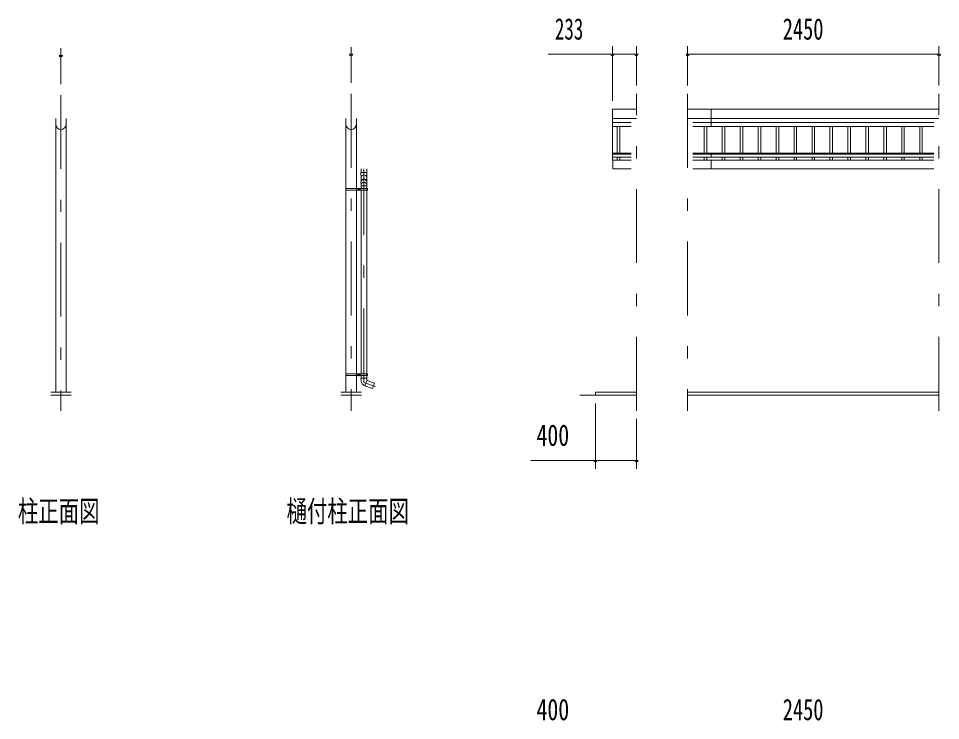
# Model space of a CAD drawing. Units: millimetres, scale not verified. Extents: x -34836 to 34836, y -16800 to 16800.
# Drawn here: x -34700 to -25709, y 1004 to 7848 of the extents above; entities that cross this region are included whole.
import ezdxf
from ezdxf.enums import TextEntityAlignment as Align

# ---------------------------------------------------------------- set-up
doc = ezdxf.new("R2010")
doc.units = ezdxf.units.MM
doc.header["$LTSCALE"] = 60
doc.linetypes.add('USER3', pattern=[24, 12, -5, 2, -5])
for name, color, linetype, lineweight in [('0-2_1-08BOLD', 7, 'Continuous', 18), ('0-3_1-28CENTER', 3, 'USER3', 18), ('0-4_1-48THIN', 4, 'Continuous', 18), ('0-5_1-58DIM', 3, 'Continuous', 18)]:
    doc.layers.add(name, color=color, linetype=linetype, lineweight=lineweight)
doc.styles.add('ＭＳ ゴシック', font='')
doc.styles.get('ＭＳ ゴシック').set_extended_font_data('MS Gothic')

msp = doc.modelspace()

# ---------------------------------------------------------------- linework, layer by layer
at = {"layer": '0-2_1-08BOLD'}
for p, q in [((-28174.95, 6963.33), (-25724.95, 6963.33)), ((-27944.95, 6794.38), (-27944.95, 6963.33)), ((-34336.93, 4204.35), (-34336.93, 6872.13)), ((-34235.33, 6872.13), (-34235.33, 4204.35)), ((-31507.2, 6190.35), (-31507.2, 6872.13)), ((-31405.59, 6872.13), (-31405.59, 6190.35)), ((-28674.95, 6872.55), (-28907.95, 6872.55)), ((-25724.95, 6872.55), (-28174.95, 6872.55)), ((-28907.95, 6833.46), (-28725.75, 6833.46)), ((-28725.75, 6794.38), (-28907.95, 6794.38)), ((-28124.15, 6833.46), (-25775.75, 6833.46)), ((-25775.75, 6794.38), (-28124.15, 6794.38)), ((-28907.95, 6534.23), (-28725.75, 6534.23)), ((-28725.75, 6524.84), (-28907.95, 6524.84)), ((-28907.95, 6495.21), (-28725.74, 6495.21)), ((-28124.15, 6534.23), (-25775.75, 6534.23)), ((-25775.75, 6524.84), (-28124.15, 6524.84)), ((-28124.15, 6495.21), (-25775.75, 6495.21)), ((-27944.95, 6495.21), (-27944.95, 6534.23)), ((-28725.74, 6468.03), (-28907.95, 6468.03)), ((-28902.95, 6382.18), (-28902.95, 6468.03)), ((-25775.75, 6468.03), (-28124.15, 6468.03)), ((-27944.95, 6382.18), (-27944.95, 6468.03)), ((-31359.64, 6382.19), (-31359.64, 6345.06)), ((-31304.64, 6345.06), (-31304.64, 6382.19)), ((-28902.95, 6382.18), (-28725.74, 6382.18)), ((-28124.15, 6382.18), (-25775.75, 6382.18)), ((-31359.64, 6217.65), (-31304.64, 6217.65)), ((-31507.2, 4382.94), (-31507.2, 6174.35)), ((-31405.59, 6174.35), (-31405.59, 4382.94)), ((-31403.99, 6190.35), (-31403.99, 6174.35)), ((-31361.24, 6174.35), (-31361.24, 6190.35)), ((-31359.64, 4382.94), (-31359.64, 6174.35)), ((-31304.63, 6174.35), (-31304.63, 4382.94)), ((-31303.03, 6190.35), (-31303.03, 6174.35)), ((-31303.03, 6182.34), (-31296.94, 6182.34)), ((-31508.8, 4366.94), (-31296.94, 4366.94)), ((-31507.2, 4204.34), (-31507.2, 4366.94)), ((-31405.59, 4366.94), (-31405.59, 4204.34)), ((-31403.99, 4382.94), (-31403.99, 4366.94)), ((-31361.24, 4366.95), (-31361.24, 4382.94)), ((-31359.64, 4341.48), (-31359.64, 4366.95)), ((-31304.63, 4366.95), (-31304.63, 4341.48)), ((-31303.03, 4382.94), (-31303.03, 4366.95)), ((-31303.03, 4374.95), (-31296.94, 4374.95)), ((-34186.13, 4204.35), (-34386.13, 4204.35)), ((-34386.13, 4174.35), (-34186.13, 4174.35)), ((-31556.39, 4204.34), (-31356.39, 4204.34)), ((-31356.39, 4174.35), (-31556.39, 4174.35)), ((-29224.95, 4174.33), (-28674.95, 4174.33)), ((-25724.95, 4204.33), (-28174.95, 4204.33)), ((-28174.95, 4174.33), (-25724.95, 4174.33))]:
    msp.add_line(p, q, dxfattribs=at)
for points in [[(-28907.95, 6468.03), (-28907.95, 6963.33), (-28674.95, 6963.33)], [(-31359.64, 6259.54), (-31359.64, 6295.39), (-31361.64, 6345.06), (-31302.64, 6345.06), (-31304.64, 6295.39), (-31304.64, 6259.54)], [(-31359.64, 6190.35), (-31359.64, 6224.6), (-31361.63, 6250.56)], [(-31302.64, 6250.44), (-31304.64, 6224.6), (-31304.64, 6190.35)], [(-31296.94, 4366.95), (-31296.94, 4382.94), (-31508.8, 4382.94), (-31508.8, 4366.94)], [(-31303.13, 4341.48), (-31361.14, 4341.48), (-31359.38, 4315.68)], [(-31323.45, 4267.8), (-31304.64, 4319.48), (-31303.14, 4341.48)], [(-31304.64, 4319.48), (-31228.64, 4291.82), (-31247.45, 4240.13), (-31323.17, 4267.69)], [(-28674.95, 4204.33), (-29074.94, 4204.33), (-29074.94, 4174.33)]]:
    msp.add_lwpolyline(points, dxfattribs=at)
for points in [[(-31508.8, 6174.35), (-31296.94, 6174.35), (-31296.94, 6190.35), (-31508.8, 6190.35)], [(-31377.61, 6179.46), (-31382.61, 6176.57), (-31387.61, 6179.46), (-31387.61, 6185.23), (-31382.61, 6188.12), (-31377.61, 6185.23)], [(-31377.61, 4377.83), (-31382.61, 4380.72), (-31387.61, 4377.83), (-31387.61, 4372.06), (-31382.61, 4369.17), (-31377.61, 4372.06)]]:
    msp.add_lwpolyline(points, close=True, dxfattribs=at)
for centre, radius in [((-31382.61, 6182.34), 6.25), ((-31382.61, 6182.34), 4.9), ((-31382.61, 4374.95), 6.25), ((-31382.61, 4374.95), 4.9)]:
    msp.add_circle(centre, radius, dxfattribs=at)
for centre, radius, start, end in [((-34286.13, 6817.15), 50.8, 180, 0), ((-31456.39, 6817.15), 50.8, 180, 0), ((-31332.14, 6295.69), 27.55, 3.55867, 176.44133), ((-31332.14, 6248.73), 29.55, 3.56303, 176.43697), ((-31332.14, 6257.23), 27.55, 3.55867, 176.44133), ((-31332.14, 6223.62), 27.55, 3.55867, 176.44133), ((-31304.51, 4319.43), 55, 183.90576, 250.16731)]:
    msp.add_arc(centre, radius, start, end, dxfattribs=at)
at = {"layer": '0-3_1-28CENTER'}
for p, q in [((-31456.39, 7113.35), (-31456.39, 4024.34)), ((-28674.95, 4024.33), (-28674.95, 7113.33)), ((-28174.95, 7113.33), (-28174.95, 4024.33)), ((-25724.95, 4024.33), (-25724.95, 7113.33)), ((-34286.13, 7101.35), (-34286.13, 4024.34)), ((-31332.14, 4300.22), (-31332.14, 6382.19)), ((-31370.11, 6182.34), (-31395.11, 6182.34)), ((-31382.61, 6194.84), (-31382.61, 6169.84)), ((-31370.11, 4374.95), (-31395.11, 4374.95)), ((-31382.61, 4362.44), (-31382.61, 4387.44)), ((-31219.26, 4259.14), (-31332.15, 4300.22))]:
    msp.add_line(p, q, dxfattribs=at)
at = {"layer": '0-4_1-48THIN'}
for p, q in [((-28862.45, 6534.23), (-28862.45, 6794.38)), ((-28837.45, 6794.38), (-28837.45, 6534.23)), ((-28012.44, 6794.38), (-28012.44, 6534.23)), ((-27987.45, 6534.23), (-27987.45, 6794.38)), ((-27837.45, 6534.23), (-27837.45, 6794.38)), ((-27812.44, 6794.38), (-27812.44, 6534.23)), ((-27662.44, 6794.38), (-27662.44, 6534.23)), ((-27637.44, 6534.23), (-27637.44, 6794.38)), ((-27487.45, 6534.23), (-27487.45, 6794.38)), ((-27462.45, 6794.38), (-27462.45, 6534.23)), ((-27312.45, 6794.38), (-27312.45, 6534.23)), ((-27287.44, 6534.23), (-27287.44, 6794.38)), ((-27137.45, 6534.23), (-27137.45, 6794.38)), ((-27112.45, 6794.38), (-27112.45, 6534.23)), ((-26962.45, 6794.38), (-26962.45, 6534.23)), ((-26937.45, 6534.23), (-26937.45, 6794.38)), ((-26787.45, 6534.23), (-26787.45, 6794.38)), ((-26762.44, 6794.38), (-26762.44, 6534.23)), ((-26612.45, 6794.38), (-26612.45, 6534.23)), ((-26587.45, 6534.23), (-26587.45, 6794.38)), ((-26437.45, 6534.23), (-26437.45, 6794.38)), ((-26412.45, 6794.38), (-26412.45, 6534.23)), ((-26262.45, 6794.38), (-26262.45, 6534.23)), ((-26237.45, 6534.23), (-26237.45, 6794.38)), ((-26087.45, 6534.23), (-26087.45, 6794.38)), ((-26062.45, 6794.38), (-26062.45, 6534.23)), ((-25912.45, 6794.38), (-25912.45, 6534.23)), ((-25887.45, 6534.23), (-25887.45, 6794.38)), ((-28862.45, 6468.03), (-28862.45, 6495.21)), ((-28837.45, 6495.21), (-28837.45, 6468.03)), ((-28012.44, 6495.21), (-28012.44, 6468.03)), ((-27987.45, 6468.03), (-27987.45, 6495.21)), ((-27837.45, 6468.03), (-27837.45, 6495.21)), ((-27812.44, 6495.21), (-27812.44, 6468.03)), ((-27662.44, 6495.21), (-27662.44, 6468.03)), ((-27637.44, 6468.03), (-27637.44, 6495.21)), ((-27487.45, 6468.03), (-27487.45, 6495.21)), ((-27462.45, 6495.21), (-27462.45, 6468.03)), ((-27312.45, 6495.21), (-27312.45, 6468.03)), ((-27287.44, 6468.03), (-27287.44, 6495.21)), ((-27137.45, 6468.03), (-27137.45, 6495.21)), ((-27112.45, 6495.21), (-27112.45, 6468.03)), ((-26962.45, 6495.21), (-26962.45, 6468.03)), ((-26937.45, 6468.03), (-26937.45, 6495.21)), ((-26787.45, 6468.03), (-26787.45, 6495.21)), ((-26762.44, 6495.21), (-26762.44, 6468.03)), ((-26612.45, 6495.21), (-26612.45, 6468.03)), ((-26587.45, 6468.03), (-26587.45, 6495.21)), ((-26437.45, 6468.03), (-26437.45, 6495.21)), ((-26412.45, 6495.21), (-26412.45, 6468.03)), ((-26262.45, 6495.21), (-26262.45, 6468.03)), ((-26237.45, 6468.03), (-26237.45, 6495.21)), ((-26087.45, 6468.03), (-26087.45, 6495.21)), ((-26062.45, 6495.21), (-26062.45, 6468.03)), ((-25912.45, 6495.21), (-25912.45, 6468.03)), ((-25887.45, 6468.03), (-25887.45, 6495.21))]:
    msp.add_line(p, q, dxfattribs=at)
at = {"layer": '0-5_1-58DIM'}
for p, q in [((-34286.14, 7557.34), (-34286.14, 7207.34)), ((-31456.4, 7219.34), (-31456.4, 7569.34)), ((-28907.95, 7579.33), (-28907.95, 7043.33)), ((-28674.95, 7193.33), (-28674.95, 7579.33)), ((-28174.95, 7579.33), (-28174.95, 7193.33)), ((-25724.95, 7193.33), (-25724.95, 7579.33)), ((-34270.14, 7487.34), (-34302.14, 7487.34)), ((-31440.4, 7499.34), (-31472.4, 7499.34)), ((-28907.95, 7499.33), (-29535.95, 7499.33)), ((-28891.95, 7499.33), (-28923.95, 7499.33)), ((-28907.95, 7499.33), (-28674.95, 7499.33)), ((-28658.95, 7499.33), (-28690.95, 7499.33)), ((-28158.95, 7499.33), (-28190.95, 7499.33)), ((-28174.95, 7499.33), (-25724.95, 7499.33)), ((-25708.95, 7499.33), (-25740.95, 7499.33)), ((-29074.94, 3459.34), (-29074.94, 4094.33)), ((-28674.95, 3459.34), (-28674.95, 3944.33)), ((-29074.95, 3539.34), (-29702.95, 3539.34)), ((-29058.94, 3539.34), (-29090.94, 3539.34)), ((-29074.94, 3539.34), (-28674.95, 3539.34)), ((-28658.95, 3539.34), (-28690.95, 3539.34))]:
    msp.add_line(p, q, dxfattribs=at)
for centre in [(-34286.14, 7487.34), (-31456.4, 7499.34), (-28907.95, 7499.33), (-28674.95, 7499.33), (-28174.95, 7499.33), (-25724.95, 7499.33), (-29074.94, 3539.34), (-28674.95, 3539.34)]:
    msp.add_arc(centre, 16, 180, 0, dxfattribs=at)

# ---------------------------------------------------------------- texts
at = {"layer": '0-5_1-58DIM', "color": 7, "style": 'ＭＳ ゴシック'}
for s, width, p in [('233', 0.65, (-29469.03, 7579.33)), ('2450', 0.7, (-27247.56, 7579.33)), ('400', 0.75, (-29649.15, 3619.34)), ('柱正面図', 0.7, (-34706.13, 2877.76)), ('樋付柱正面図', 0.7, (-32086.39, 2877.76)), ('400', 0.75, (-29649.15, 945.04)), ('400', 0.75, (-29649.15, 945.04)), ('2450', 0.7, (-27247.56, 945.04))]:
    msp.add_text(s, height=208.4, dxfattribs=dict(at, width=width)).set_placement(p, align=Align.BOTTOM_LEFT)

doc.saveas('drawing.dxf')
